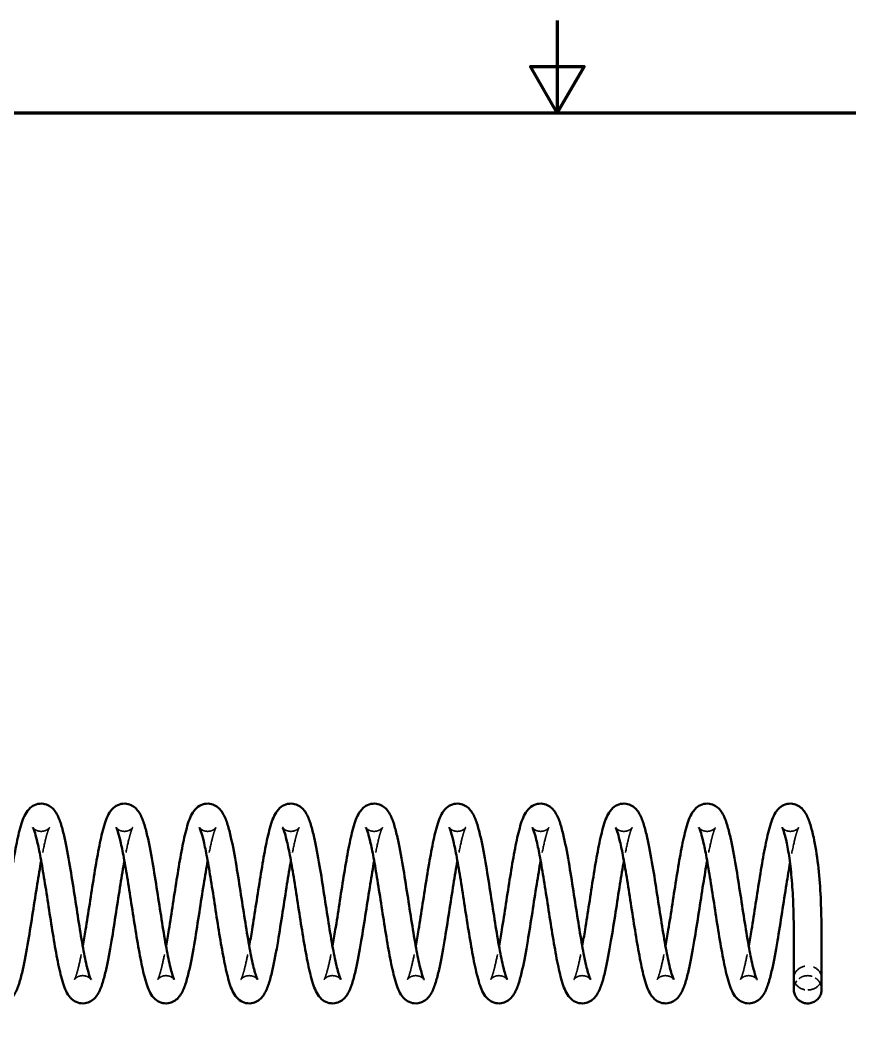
# Model space of a CAD drawing. Header units: millimetres. Extents: x 0 to 99, y 0 to 70.
# Drawn here: x 30.15 to 60.04, y 33.34 to 70 of the extents above; entities that cross this region are included whole.
import ezdxf

# ---------------------------------------------------------------- set-up
doc = ezdxf.new("R2010")
doc.units = ezdxf.units.MM
doc.header["$LTSCALE"] = 0.333333
doc.linetypes.add('DASHED', pattern=[0.2067, 0.1654, -0.0413])
for name, color, linetype, lineweight in [('Border (ANSI)', 7, 'Continuous', 70), ('Hidden (ANSI)', 7, 'DASHED', 35), ('Visible (ANSI)', 7, 'Continuous', 50)]:
    doc.layers.add(name, color=color, linetype=linetype, lineweight=lineweight)

# ---------------------------------------------------------------- blocks, each defined once
blk = doc.blocks.new('Borders Default Border')
at = {"layer": 'Border (ANSI)', "flags": 128}
for points in [[(148.5, 210), (148.5, 200), (145.61, 205), (151.39, 205), (148.5, 200)], [(10, 10), (10, 200), (287, 200), (287, 10), (10, 10)]]:
    blk.add_lwpolyline(points, dxfattribs=at)

msp = doc.modelspace()

# ---------------------------------------------------------------- linework, layer by layer
at = {"layer": 'Hidden (ANSI)', "ltscale": 29.377518}
msp.add_open_spline([(30.601, 40.91), (30.601, 40.91), (30.601, 40.91), (30.603, 40.907), (30.609, 40.897), (30.645, 40.861), (30.678, 40.834), (30.769, 40.79), (30.829, 40.774), (30.945, 40.771), (31.001, 40.782), (31.098, 40.819), (31.137, 40.847), (31.175, 40.882), (31.185, 40.893), (31.196, 40.906), (31.198, 40.91), (31.198, 40.91), (31.197, 40.909), (31.193, 40.9), (31.182, 40.881), (31.156, 40.816), (31.139, 40.767), (31.101, 40.643), (31.079, 40.564), (31.01, 40.285), (30.961, 40.044), (30.907, 39.755), (30.903, 39.733), (30.899, 39.711)], degree=3, knots=[19.1593384, 19.1593384, 19.1593384, 19.1593384, 19.1626776, 19.1626776, 19.1879285, 19.1879285, 19.2151537, 19.2151537, 19.2431332, 19.2431332, 19.2683738, 19.2683738, 19.2960826, 19.2960826, 19.3133874, 19.3133874, 19.329744, 19.329744, 19.3382188, 19.3382188, 19.3719661, 19.3719661, 19.4124252, 19.4124252, 19.4575157, 19.4575157, 19.5549762, 19.5549762, 19.5629344, 19.5629344, 19.5629344, 19.5629344], dxfattribs=at)
at = {"layer": 'Hidden (ANSI)', "ltscale": 29.377516}
for points, knots in [([(33.601, 40.91), (33.601, 40.91), (33.601, 40.91), (33.603, 40.907), (33.609, 40.897), (33.645, 40.861), (33.678, 40.834), (33.769, 40.79), (33.829, 40.774), (33.945, 40.771), (34.001, 40.782), (34.098, 40.819), (34.137, 40.847), (34.175, 40.882), (34.185, 40.893), (34.196, 40.906), (34.198, 40.91), (34.198, 40.91), (34.197, 40.909), (34.193, 40.9), (34.182, 40.881), (34.156, 40.816), (34.139, 40.767), (34.101, 40.643), (34.079, 40.564), (34.01, 40.285), (33.961, 40.044), (33.907, 39.755), (33.903, 39.733), (33.899, 39.711)], [17.1284664, 17.1284664, 17.1284664, 17.1284664, 17.1317955, 17.1317955, 17.1570466, 17.1570466, 17.1842707, 17.1842707, 17.2122508, 17.2122508, 17.2374922, 17.2374922, 17.2651976, 17.2651976, 17.2824975, 17.2824975, 17.298872, 17.298872, 17.3073211, 17.3073211, 17.3410612, 17.3410612, 17.3815158, 17.3815158, 17.4266042, 17.4266042, 17.5240631, 17.5240631, 17.5320623, 17.5320623, 17.5320623, 17.5320623]), ([(36.601, 40.91), (36.601, 40.91), (36.601, 40.91), (36.603, 40.907), (36.609, 40.897), (36.645, 40.861), (36.678, 40.834), (36.769, 40.79), (36.829, 40.774), (36.945, 40.771), (37.001, 40.782), (37.098, 40.819), (37.137, 40.847), (37.175, 40.882), (37.185, 40.893), (37.196, 40.906), (37.198, 40.91), (37.198, 40.91), (37.197, 40.909), (37.193, 40.9), (37.182, 40.881), (37.156, 40.816), (37.139, 40.767), (37.101, 40.643), (37.079, 40.564), (37.01, 40.285), (36.961, 40.044), (36.907, 39.755), (36.903, 39.733), (36.899, 39.711)], [15.0975942, 15.0975942, 15.0975942, 15.0975942, 15.1009264, 15.1009264, 15.1261775, 15.1261775, 15.1534019, 15.1534019, 15.1813818, 15.1813818, 15.206623, 15.206623, 15.2343295, 15.2343295, 15.2516309, 15.2516309, 15.2679998, 15.2679998, 15.2764568, 15.2764568, 15.3101992, 15.3101992, 15.3506552, 15.3506552, 15.3957443, 15.3957443, 15.4932037, 15.4932037, 15.5011901, 15.5011901, 15.5011901, 15.5011901]), ([(39.601, 40.91), (39.601, 40.91), (39.601, 40.91), (39.603, 40.907), (39.609, 40.897), (39.645, 40.861), (39.678, 40.834), (39.769, 40.79), (39.829, 40.774), (39.945, 40.771), (40.001, 40.782), (40.098, 40.819), (40.137, 40.847), (40.175, 40.882), (40.185, 40.893), (40.196, 40.906), (40.198, 40.91), (40.198, 40.91), (40.197, 40.909), (40.193, 40.9), (40.182, 40.881), (40.156, 40.816), (40.139, 40.767), (40.101, 40.643), (40.079, 40.564), (40.01, 40.285), (39.961, 40.044), (39.907, 39.755), (39.903, 39.733), (39.899, 39.711)], [13.066722, 13.066722, 13.066722, 13.066722, 13.0700533, 13.0700533, 13.0953044, 13.0953044, 13.1225287, 13.1225287, 13.1505087, 13.1505087, 13.1757499, 13.1757499, 13.2034561, 13.2034561, 13.220757, 13.220757, 13.2371276, 13.2371276, 13.2455822, 13.2455822, 13.2793239, 13.2793239, 13.3197795, 13.3197795, 13.3648683, 13.3648683, 13.4623276, 13.4623276, 13.470318, 13.470318, 13.470318, 13.470318]), ([(42.601, 40.91), (42.601, 40.91), (42.601, 40.91), (42.603, 40.907), (42.609, 40.897), (42.645, 40.861), (42.678, 40.834), (42.769, 40.79), (42.829, 40.774), (42.945, 40.771), (43.001, 40.782), (43.098, 40.819), (43.137, 40.847), (43.175, 40.882), (43.185, 40.893), (43.196, 40.906), (43.198, 40.91), (43.198, 40.91), (43.197, 40.909), (43.193, 40.9), (43.182, 40.881), (43.156, 40.816), (43.139, 40.767), (43.101, 40.643), (43.079, 40.564), (43.01, 40.285), (42.961, 40.044), (42.907, 39.755), (42.903, 39.733), (42.899, 39.711)], [11.0358499, 11.0358499, 11.0358499, 11.0358499, 11.0391815, 11.0391815, 11.0644325, 11.0644325, 11.0916568, 11.0916568, 11.1196369, 11.1196369, 11.1448781, 11.1448781, 11.1725843, 11.1725843, 11.1898854, 11.1898854, 11.2062555, 11.2062555, 11.2147108, 11.2147108, 11.2484527, 11.2484527, 11.2889084, 11.2889084, 11.3339974, 11.3339974, 11.4314566, 11.4314566, 11.4394458, 11.4394458, 11.4394458, 11.4394458]), ([(45.601, 40.91), (45.601, 40.91), (45.601, 40.91), (45.603, 40.907), (45.609, 40.897), (45.645, 40.861), (45.678, 40.834), (45.769, 40.79), (45.829, 40.774), (45.945, 40.771), (46.001, 40.782), (46.098, 40.819), (46.137, 40.847), (46.175, 40.882), (46.185, 40.893), (46.196, 40.906), (46.198, 40.91), (46.198, 40.91), (46.197, 40.909), (46.193, 40.9), (46.182, 40.881), (46.156, 40.816), (46.139, 40.767), (46.101, 40.643), (46.079, 40.564), (46.01, 40.285), (45.961, 40.044), (45.907, 39.755), (45.903, 39.733), (45.899, 39.711)], [9.0049777, 9.0049777, 9.0049777, 9.0049777, 9.0083092, 9.0083092, 9.0335603, 9.0335603, 9.0607846, 9.0607846, 9.0887646, 9.0887646, 9.1140058, 9.1140058, 9.141712, 9.141712, 9.159013, 9.159013, 9.1753833, 9.1753833, 9.1838384, 9.1838384, 9.2175803, 9.2175803, 9.2580359, 9.2580359, 9.3031248, 9.3031248, 9.4005841, 9.4005841, 9.4085737, 9.4085737, 9.4085737, 9.4085737]), ([(48.601, 40.91), (48.601, 40.91), (48.601, 40.91), (48.603, 40.907), (48.609, 40.897), (48.645, 40.861), (48.678, 40.834), (48.769, 40.79), (48.829, 40.774), (48.945, 40.771), (49.001, 40.782), (49.098, 40.819), (49.137, 40.847), (49.175, 40.882), (49.185, 40.893), (49.196, 40.906), (49.198, 40.91), (49.198, 40.91), (49.197, 40.909), (49.193, 40.9), (49.182, 40.881), (49.156, 40.816), (49.139, 40.767), (49.101, 40.643), (49.079, 40.564), (49.01, 40.285), (48.961, 40.044), (48.907, 39.755), (48.903, 39.733), (48.899, 39.711)], [6.9741055, 6.9741055, 6.9741055, 6.9741055, 6.9774371, 6.9774371, 7.0026882, 7.0026882, 7.0299125, 7.0299125, 7.0578925, 7.0578925, 7.0831337, 7.0831337, 7.1108399, 7.1108399, 7.1281409, 7.1281409, 7.1445111, 7.1445111, 7.1529664, 7.1529664, 7.1867082, 7.1867082, 7.2271639, 7.2271639, 7.2722528, 7.2722528, 7.3697121, 7.3697121, 7.3777015, 7.3777015, 7.3777015, 7.3777015]), ([(51.601, 40.91), (51.601, 40.91), (51.601, 40.91), (51.603, 40.907), (51.609, 40.897), (51.645, 40.861), (51.678, 40.834), (51.769, 40.79), (51.829, 40.774), (51.945, 40.771), (52.001, 40.782), (52.098, 40.819), (52.137, 40.847), (52.175, 40.882), (52.185, 40.893), (52.196, 40.906), (52.198, 40.91), (52.198, 40.91), (52.197, 40.909), (52.193, 40.9), (52.182, 40.881), (52.156, 40.816), (52.139, 40.767), (52.101, 40.643), (52.079, 40.564), (52.01, 40.285), (51.961, 40.044), (51.907, 39.755), (51.903, 39.733), (51.899, 39.711)], [4.9432334, 4.9432334, 4.9432334, 4.9432334, 4.9465649, 4.9465649, 4.971816, 4.971816, 4.9990403, 4.9990403, 5.0270203, 5.0270203, 5.0522615, 5.0522615, 5.0799677, 5.0799677, 5.0972688, 5.0972688, 5.113639, 5.113639, 5.1220942, 5.1220942, 5.155836, 5.155836, 5.1962917, 5.1962917, 5.2413806, 5.2413806, 5.3388399, 5.3388399, 5.3468294, 5.3468294, 5.3468294, 5.3468294]), ([(54.601, 40.91), (54.601, 40.91), (54.601, 40.91), (54.603, 40.907), (54.609, 40.897), (54.645, 40.861), (54.678, 40.834), (54.769, 40.79), (54.829, 40.774), (54.945, 40.771), (55.001, 40.782), (55.098, 40.819), (55.137, 40.847), (55.175, 40.882), (55.185, 40.893), (55.196, 40.906), (55.198, 40.91), (55.198, 40.91), (55.197, 40.909), (55.193, 40.9), (55.182, 40.881), (55.156, 40.816), (55.139, 40.767), (55.101, 40.643), (55.079, 40.564), (55.01, 40.285), (54.961, 40.044), (54.907, 39.755), (54.903, 39.733), (54.899, 39.711)], [2.9123612, 2.9123612, 2.9123612, 2.9123612, 2.9156928, 2.9156928, 2.9409438, 2.9409438, 2.9681681, 2.9681681, 2.9961482, 2.9961482, 3.0213894, 3.0213894, 3.0490956, 3.0490956, 3.0663966, 3.0663966, 3.0827668, 3.0827668, 3.091222, 3.091222, 3.1249639, 3.1249639, 3.1654196, 3.1654196, 3.2105085, 3.2105085, 3.3079677, 3.3079677, 3.3159572, 3.3159572, 3.3159572, 3.3159572])]:
    msp.add_open_spline(points, degree=3, knots=knots, dxfattribs=at)
at = {"layer": 'Hidden (ANSI)', "ltscale": 30.010241}
msp.add_open_spline([(57.601, 40.91), (57.601, 40.91), (57.601, 40.91), (57.603, 40.907), (57.609, 40.897), (57.645, 40.861), (57.678, 40.834), (57.769, 40.79), (57.829, 40.774), (57.945, 40.771), (58.001, 40.782), (58.098, 40.819), (58.137, 40.847), (58.175, 40.882), (58.185, 40.893), (58.196, 40.906), (58.198, 40.91), (58.198, 40.91), (58.197, 40.909), (58.193, 40.9), (58.182, 40.881), (58.156, 40.816), (58.139, 40.767), (58.101, 40.643), (58.079, 40.564), (58.01, 40.285), (57.961, 40.044), (57.903, 39.732), (57.895, 39.685), (57.886, 39.637)], degree=3, knots=[0.8814891, 0.8814891, 0.8814891, 0.8814891, 0.8848206, 0.8848206, 0.9100717, 0.9100717, 0.937296, 0.937296, 0.965276, 0.965276, 0.9905172, 0.9905172, 1.0182234, 1.0182234, 1.0355245, 1.0355245, 1.0518947, 1.0518947, 1.0603499, 1.0603499, 1.0940917, 1.0940917, 1.1345474, 1.1345474, 1.1796363, 1.1796363, 1.2770956, 1.2770956, 1.2937798, 1.2937798, 1.2937798, 1.2937798], dxfattribs=at)
at = {"layer": 'Hidden (ANSI)', "ltscale": 29.377291}
for points, knots in [([(32.698, 35.435), (32.698, 35.435), (32.696, 35.438), (32.685, 35.452), (32.675, 35.463), (32.637, 35.497), (32.598, 35.525), (32.501, 35.563), (32.445, 35.573), (32.329, 35.571), (32.269, 35.555), (32.178, 35.51), (32.145, 35.484), (32.109, 35.448), (32.103, 35.437), (32.101, 35.435), (32.101, 35.435), (32.101, 35.435), (32.106, 35.443), (32.125, 35.483), (32.142, 35.525), (32.185, 35.656), (32.215, 35.759), (32.282, 36.035), (32.322, 36.224), (32.374, 36.497), (32.387, 36.564), (32.399, 36.634)], [10.0656624, 10.0656624, 10.0656624, 10.0656624, 10.0820222, 10.0820222, 10.0993261, 10.0993261, 10.1270343, 10.1270343, 10.152275, 10.152275, 10.1802547, 10.1802547, 10.2074796, 10.2074796, 10.2327306, 10.2327306, 10.2360679, 10.2360679, 10.2624551, 10.2624551, 10.3047197, 10.3047197, 10.3654919, 10.3654919, 10.4445669, 10.4445669, 10.4693235, 10.4693235, 10.4693235, 10.4693235]), ([(35.698, 35.435), (35.698, 35.435), (35.696, 35.438), (35.685, 35.452), (35.675, 35.463), (35.637, 35.497), (35.598, 35.525), (35.501, 35.563), (35.445, 35.573), (35.329, 35.571), (35.269, 35.555), (35.178, 35.51), (35.145, 35.484), (35.109, 35.448), (35.103, 35.437), (35.101, 35.435), (35.101, 35.435), (35.101, 35.435), (35.106, 35.443), (35.125, 35.483), (35.142, 35.525), (35.185, 35.656), (35.215, 35.759), (35.282, 36.035), (35.322, 36.224), (35.374, 36.497), (35.387, 36.564), (35.399, 36.634)], [12.0965344, 12.0965344, 12.0965344, 12.0965344, 12.1129078, 12.1129078, 12.130208, 12.130208, 12.1579136, 12.1579136, 12.1831549, 12.1831549, 12.211135, 12.211135, 12.2383592, 12.2383592, 12.2636103, 12.2636103, 12.26694, 12.26694, 12.2933373, 12.2933373, 12.3356066, 12.3356066, 12.3963846, 12.3963846, 12.4754641, 12.4754641, 12.5001956, 12.5001956, 12.5001956, 12.5001956]), ([(38.698, 35.435), (38.698, 35.435), (38.696, 35.438), (38.685, 35.452), (38.675, 35.463), (38.637, 35.497), (38.598, 35.525), (38.501, 35.563), (38.445, 35.573), (38.329, 35.571), (38.269, 35.555), (38.178, 35.51), (38.145, 35.484), (38.109, 35.448), (38.103, 35.437), (38.101, 35.435), (38.101, 35.435), (38.101, 35.435), (38.106, 35.443), (38.125, 35.483), (38.142, 35.525), (38.185, 35.656), (38.215, 35.759), (38.282, 36.035), (38.322, 36.224), (38.374, 36.497), (38.387, 36.564), (38.399, 36.634)], [14.1274066, 14.1274066, 14.1274066, 14.1274066, 14.1437758, 14.1437758, 14.1610771, 14.1610771, 14.1887835, 14.1887835, 14.2140247, 14.2140247, 14.2420046, 14.2420046, 14.269229, 14.269229, 14.2944801, 14.2944801, 14.2978122, 14.2978122, 14.3242064, 14.3242064, 14.3664741, 14.3664741, 14.4272504, 14.4272504, 14.5063285, 14.5063285, 14.5310678, 14.5310678, 14.5310678, 14.5310678]), ([(41.698, 35.435), (41.698, 35.435), (41.696, 35.438), (41.685, 35.452), (41.675, 35.463), (41.637, 35.497), (41.598, 35.525), (41.501, 35.563), (41.445, 35.573), (41.329, 35.571), (41.269, 35.555), (41.178, 35.51), (41.145, 35.484), (41.109, 35.448), (41.103, 35.437), (41.101, 35.435), (41.101, 35.435), (41.101, 35.435), (41.106, 35.443), (41.125, 35.483), (41.142, 35.525), (41.185, 35.656), (41.215, 35.759), (41.282, 36.035), (41.322, 36.224), (41.374, 36.497), (41.387, 36.564), (41.399, 36.634)], [16.1582787, 16.1582787, 16.1582787, 16.1582787, 16.1746492, 16.1746492, 16.1919502, 16.1919502, 16.2196564, 16.2196564, 16.2448976, 16.2448976, 16.2728776, 16.2728776, 16.3001019, 16.3001019, 16.325353, 16.325353, 16.3286843, 16.3286843, 16.3550795, 16.3550795, 16.3973477, 16.3973477, 16.4581245, 16.4581245, 16.537203, 16.537203, 16.56194, 16.56194, 16.56194, 16.56194]), ([(44.698, 35.435), (44.698, 35.435), (44.696, 35.438), (44.685, 35.452), (44.675, 35.463), (44.637, 35.497), (44.598, 35.525), (44.501, 35.563), (44.445, 35.573), (44.329, 35.571), (44.269, 35.555), (44.178, 35.51), (44.145, 35.484), (44.109, 35.448), (44.103, 35.437), (44.101, 35.435), (44.101, 35.435), (44.101, 35.435), (44.106, 35.443), (44.125, 35.483), (44.142, 35.525), (44.185, 35.656), (44.215, 35.759), (44.282, 36.035), (44.322, 36.224), (44.374, 36.497), (44.387, 36.564), (44.399, 36.634)], [18.1891509, 18.1891509, 18.1891509, 18.1891509, 18.205521, 18.205521, 18.2228221, 18.2228221, 18.2505283, 18.2505283, 18.2757695, 18.2757695, 18.3037495, 18.3037495, 18.3309738, 18.3309738, 18.3562249, 18.3562249, 18.3595565, 18.3595565, 18.3859514, 18.3859514, 18.4282194, 18.4282194, 18.4889961, 18.4889961, 18.5680745, 18.5680745, 18.5928121, 18.5928121, 18.5928121, 18.5928121]), ([(47.698, 35.435), (47.698, 35.435), (47.696, 35.438), (47.685, 35.452), (47.675, 35.463), (47.637, 35.497), (47.598, 35.525), (47.501, 35.563), (47.445, 35.573), (47.329, 35.571), (47.269, 35.555), (47.178, 35.51), (47.145, 35.484), (47.109, 35.448), (47.103, 35.437), (47.101, 35.435), (47.101, 35.435), (47.101, 35.435), (47.106, 35.443), (47.125, 35.483), (47.142, 35.525), (47.185, 35.656), (47.215, 35.759), (47.282, 36.035), (47.322, 36.224), (47.374, 36.497), (47.387, 36.564), (47.399, 36.634)], [20.220023, 20.220023, 20.220023, 20.220023, 20.2363933, 20.2363933, 20.2536943, 20.2536943, 20.2814005, 20.2814005, 20.3066417, 20.3066417, 20.3346217, 20.3346217, 20.361846, 20.361846, 20.3870971, 20.3870971, 20.3904286, 20.3904286, 20.4168236, 20.4168236, 20.4590917, 20.4590917, 20.5198684, 20.5198684, 20.5989468, 20.5989468, 20.6236843, 20.6236843, 20.6236843, 20.6236843]), ([(50.698, 35.435), (50.698, 35.435), (50.696, 35.438), (50.685, 35.452), (50.675, 35.463), (50.637, 35.497), (50.598, 35.525), (50.501, 35.563), (50.445, 35.573), (50.329, 35.571), (50.269, 35.555), (50.178, 35.51), (50.145, 35.484), (50.109, 35.448), (50.103, 35.437), (50.101, 35.435), (50.101, 35.435), (50.101, 35.435), (50.106, 35.443), (50.125, 35.483), (50.142, 35.525), (50.185, 35.656), (50.215, 35.759), (50.282, 36.035), (50.322, 36.224), (50.374, 36.497), (50.387, 36.564), (50.399, 36.634)], [22.2508952, 22.2508952, 22.2508952, 22.2508952, 22.2672654, 22.2672654, 22.2845664, 22.2845664, 22.3122727, 22.3122727, 22.3375139, 22.3375139, 22.3654939, 22.3654939, 22.3927182, 22.3927182, 22.4179693, 22.4179693, 22.4213008, 22.4213008, 22.4476957, 22.4476957, 22.4899638, 22.4899638, 22.5507405, 22.5507405, 22.6298189, 22.6298189, 22.6545564, 22.6545564, 22.6545564, 22.6545564]), ([(53.698, 35.435), (53.698, 35.435), (53.696, 35.438), (53.685, 35.452), (53.675, 35.463), (53.637, 35.497), (53.598, 35.525), (53.501, 35.563), (53.445, 35.573), (53.329, 35.571), (53.269, 35.555), (53.178, 35.51), (53.145, 35.484), (53.109, 35.448), (53.103, 35.437), (53.101, 35.435), (53.101, 35.435), (53.101, 35.435), (53.106, 35.443), (53.125, 35.483), (53.142, 35.525), (53.185, 35.656), (53.215, 35.759), (53.282, 36.035), (53.322, 36.224), (53.374, 36.497), (53.387, 36.564), (53.399, 36.634)], [24.2817673, 24.2817673, 24.2817673, 24.2817673, 24.2981376, 24.2981376, 24.3154386, 24.3154386, 24.3431448, 24.3431448, 24.368386, 24.368386, 24.396366, 24.396366, 24.4235903, 24.4235903, 24.4488414, 24.4488414, 24.4521729, 24.4521729, 24.4785679, 24.4785679, 24.520836, 24.520836, 24.5816127, 24.5816127, 24.6606911, 24.6606911, 24.6854286, 24.6854286, 24.6854286, 24.6854286]), ([(56.698, 35.435), (56.698, 35.435), (56.696, 35.438), (56.685, 35.452), (56.675, 35.463), (56.637, 35.497), (56.598, 35.525), (56.501, 35.563), (56.445, 35.573), (56.329, 35.571), (56.269, 35.555), (56.178, 35.51), (56.145, 35.484), (56.109, 35.448), (56.103, 35.437), (56.101, 35.435), (56.101, 35.435), (56.101, 35.435), (56.106, 35.443), (56.125, 35.483), (56.142, 35.525), (56.185, 35.656), (56.215, 35.759), (56.282, 36.035), (56.322, 36.224), (56.374, 36.497), (56.387, 36.564), (56.399, 36.634)], [26.3126395, 26.3126395, 26.3126395, 26.3126395, 26.3290097, 26.3290097, 26.3463108, 26.3463108, 26.374017, 26.374017, 26.3992582, 26.3992582, 26.4272382, 26.4272382, 26.4544625, 26.4544625, 26.4797136, 26.4797136, 26.4830451, 26.4830451, 26.5094401, 26.5094401, 26.5517082, 26.5517082, 26.6124848, 26.6124848, 26.6915633, 26.6915633, 26.7163007, 26.7163007, 26.7163007, 26.7163007])]:
    msp.add_open_spline(points, degree=3, knots=knots, dxfattribs=at)
at = {"layer": 'Hidden (ANSI)', "ltscale": 22.795689}
msp.add_open_spline([(58.524, 35.055), (58.375, 35.055), (58.076, 35.179), (57.967, 35.598), (58.276, 35.935), (58.773, 35.934), (59.083, 35.598), (58.972, 35.179), (58.674, 35.055), (58.524, 35.055)], degree=3, dxfattribs=at)
at = {"layer": 'Hidden (ANSI)', "ltscale": 8.975231}
msp.add_open_spline([(59.024, 35.072), (59.024, 35.095), (59.023, 35.118), (59.017, 35.163), (59.012, 35.185), (58.992, 35.258), (58.969, 35.308), (58.909, 35.396), (58.872, 35.436), (58.788, 35.5), (58.74, 35.526), (58.64, 35.562), (58.586, 35.571), (58.48, 35.573), (58.426, 35.565), (58.325, 35.534), (58.276, 35.509), (58.19, 35.447), (58.151, 35.409), (58.091, 35.326), (58.067, 35.281), (58.049, 35.228), (58.048, 35.223), (58.041, 35.202), (58.037, 35.187), (58.028, 35.138), (58.024, 35.105), (58.024, 35.072)], degree=3, knots=[0, 0, 0, 0, 0.0068898, 0.0068898, 0.0136518, 0.0136518, 0.0295836, 0.0295836, 0.0455154, 0.0455154, 0.0614472, 0.0614472, 0.077379, 0.077379, 0.0933109, 0.0933109, 0.1092415, 0.1092415, 0.1252088, 0.1252088, 0.1401087, 0.1401087, 0.1417419, 0.1417419, 0.1466469, 0.1466469, 0.1565175, 0.1565175, 0.1565175, 0.1565175], dxfattribs=at)
at = {"layer": 'Visible (ANSI)'}
for points, knots in [([(29.399, 36.634), (29.433, 36.819), (29.467, 37.018), (29.549, 37.523), (29.599, 37.844), (29.698, 38.49), (29.75, 38.824), (29.852, 39.462), (29.905, 39.773), (30.011, 40.336), (30.065, 40.593), (30.182, 41.04), (30.24, 41.224), (30.374, 41.468), (30.425, 41.546), (30.562, 41.668), (30.634, 41.714), (30.799, 41.77), (30.892, 41.779), (31.054, 41.756), (31.125, 41.73), (31.247, 41.66), (31.299, 41.616), (31.393, 41.514), (31.431, 41.456), (31.529, 41.279), (31.575, 41.155), (31.662, 40.874), (31.701, 40.721), (31.806, 40.258), (31.871, 39.905), (31.99, 39.198), (32.046, 38.843), (32.153, 38.149), (32.206, 37.802), (32.309, 37.153), (32.361, 36.843), (32.461, 36.3), (32.51, 36.059), (32.579, 35.78), (32.601, 35.702), (32.639, 35.577), (32.656, 35.528), (32.682, 35.464), (32.693, 35.444), (32.697, 35.436), (32.698, 35.435), (32.698, 35.435)], [8.438451, 8.438451, 8.438451, 8.438451, 8.50459, 8.50459, 8.601236, 8.601236, 8.700986, 8.700986, 8.803125, 8.803125, 8.908478, 8.908478, 9.022001, 9.022001, 9.07518, 9.07518, 9.111082, 9.111082, 9.146081, 9.146081, 9.175723, 9.175723, 9.207155, 9.207155, 9.247603, 9.247603, 9.328266, 9.328266, 9.402297, 9.402297, 9.528771, 9.528771, 9.636966, 9.636966, 9.739999, 9.739999, 9.840438, 9.840438, 9.937898, 9.937898, 9.982988, 9.982988, 10.023446, 10.023446, 10.057192, 10.057192, 10.065662, 10.065662, 10.065662, 10.065662]), ([(32.399, 36.634), (32.433, 36.819), (32.467, 37.017), (32.549, 37.522), (32.599, 37.843), (32.698, 38.49), (32.75, 38.823), (32.852, 39.461), (32.904, 39.772), (33.011, 40.335), (33.065, 40.592), (33.182, 41.04), (33.24, 41.224), (33.373, 41.467), (33.425, 41.545), (33.562, 41.668), (33.634, 41.714), (33.799, 41.77), (33.893, 41.779), (34.054, 41.756), (34.125, 41.73), (34.247, 41.66), (34.299, 41.616), (34.393, 41.514), (34.431, 41.456), (34.529, 41.279), (34.575, 41.155), (34.662, 40.874), (34.701, 40.72), (34.806, 40.258), (34.871, 39.905), (34.99, 39.198), (35.046, 38.843), (35.153, 38.149), (35.206, 37.801), (35.309, 37.153), (35.361, 36.842), (35.461, 36.3), (35.51, 36.059), (35.579, 35.78), (35.601, 35.701), (35.639, 35.577), (35.656, 35.528), (35.682, 35.464), (35.693, 35.444), (35.697, 35.436), (35.698, 35.435), (35.698, 35.435)], [10.469324, 10.469324, 10.469324, 10.469324, 10.535373, 10.535373, 10.632015, 10.632015, 10.731763, 10.731763, 10.8339, 10.8339, 10.939249, 10.939249, 11.052757, 11.052757, 11.10599, 11.10599, 11.141961, 11.141961, 11.176965, 11.176965, 11.206607, 11.206607, 11.23804, 11.23804, 11.278494, 11.278494, 11.359189, 11.359189, 11.433223, 11.433223, 11.559679, 11.559679, 11.667871, 11.667871, 11.770903, 11.770903, 11.871341, 11.871341, 11.9688, 11.9688, 12.013888, 12.013888, 12.054343, 12.054343, 12.088084, 12.088084, 12.096534, 12.096534, 12.096534, 12.096534]), ([(35.399, 36.634), (35.433, 36.819), (35.467, 37.017), (35.549, 37.522), (35.599, 37.843), (35.698, 38.49), (35.75, 38.824), (35.852, 39.461), (35.905, 39.772), (36.011, 40.336), (36.065, 40.592), (36.182, 41.04), (36.24, 41.224), (36.373, 41.467), (36.425, 41.545), (36.562, 41.668), (36.634, 41.714), (36.799, 41.77), (36.893, 41.779), (37.054, 41.756), (37.125, 41.73), (37.247, 41.66), (37.299, 41.616), (37.393, 41.514), (37.431, 41.456), (37.529, 41.279), (37.575, 41.155), (37.662, 40.874), (37.701, 40.721), (37.806, 40.258), (37.871, 39.905), (37.99, 39.198), (38.046, 38.843), (38.153, 38.149), (38.206, 37.802), (38.309, 37.153), (38.361, 36.842), (38.461, 36.3), (38.51, 36.059), (38.579, 35.78), (38.601, 35.702), (38.639, 35.577), (38.656, 35.528), (38.682, 35.464), (38.693, 35.444), (38.697, 35.436), (38.698, 35.435), (38.698, 35.435)], [12.500196, 12.500196, 12.500196, 12.500196, 12.566273, 12.566273, 12.662916, 12.662916, 12.762665, 12.762665, 12.864802, 12.864802, 12.970152, 12.970152, 13.083665, 13.083665, 13.136882, 13.136882, 13.172831, 13.172831, 13.207833, 13.207833, 13.237475, 13.237475, 13.268908, 13.268908, 13.309361, 13.309361, 13.390045, 13.390045, 13.464079, 13.464079, 13.59054, 13.59054, 13.698733, 13.698733, 13.801765, 13.801765, 13.902203, 13.902203, 13.999663, 13.999663, 14.044752, 14.044752, 14.085208, 14.085208, 14.11895, 14.11895, 14.127407, 14.127407, 14.127407, 14.127407]), ([(38.399, 36.634), (38.433, 36.819), (38.467, 37.017), (38.549, 37.522), (38.599, 37.843), (38.698, 38.49), (38.75, 38.824), (38.852, 39.461), (38.904, 39.772), (39.011, 40.336), (39.065, 40.592), (39.182, 41.04), (39.24, 41.224), (39.373, 41.467), (39.425, 41.545), (39.562, 41.668), (39.634, 41.714), (39.799, 41.77), (39.893, 41.779), (40.054, 41.756), (40.125, 41.73), (40.247, 41.66), (40.299, 41.616), (40.393, 41.514), (40.431, 41.456), (40.529, 41.279), (40.575, 41.155), (40.662, 40.874), (40.701, 40.721), (40.806, 40.258), (40.871, 39.905), (40.99, 39.198), (41.046, 38.843), (41.153, 38.149), (41.206, 37.802), (41.309, 37.153), (41.361, 36.842), (41.461, 36.3), (41.51, 36.059), (41.579, 35.78), (41.601, 35.702), (41.639, 35.577), (41.656, 35.528), (41.682, 35.464), (41.693, 35.444), (41.697, 35.436), (41.698, 35.435), (41.698, 35.435)], [14.531068, 14.531068, 14.531068, 14.531068, 14.597136, 14.597136, 14.693779, 14.693779, 14.793528, 14.793528, 14.895665, 14.895665, 15.001015, 15.001015, 15.114526, 15.114526, 15.167748, 15.167748, 15.203704, 15.203704, 15.238707, 15.238707, 15.268349, 15.268349, 15.299782, 15.299782, 15.340235, 15.340235, 15.420922, 15.420922, 15.494956, 15.494956, 15.621415, 15.621415, 15.729608, 15.729608, 15.832641, 15.832641, 15.933079, 15.933079, 16.030538, 16.030538, 16.075627, 16.075627, 16.116082, 16.116082, 16.149824, 16.149824, 16.158279, 16.158279, 16.158279, 16.158279]), ([(41.399, 36.634), (41.433, 36.819), (41.467, 37.017), (41.549, 37.522), (41.599, 37.843), (41.698, 38.49), (41.75, 38.824), (41.852, 39.461), (41.904, 39.772), (42.011, 40.336), (42.065, 40.592), (42.182, 41.04), (42.24, 41.224), (42.373, 41.467), (42.425, 41.545), (42.562, 41.668), (42.634, 41.714), (42.799, 41.77), (42.893, 41.779), (43.054, 41.756), (43.125, 41.73), (43.247, 41.66), (43.299, 41.616), (43.393, 41.514), (43.431, 41.456), (43.529, 41.279), (43.575, 41.155), (43.662, 40.874), (43.701, 40.721), (43.806, 40.258), (43.871, 39.905), (43.99, 39.198), (44.046, 38.843), (44.153, 38.149), (44.206, 37.802), (44.309, 37.153), (44.361, 36.842), (44.461, 36.3), (44.51, 36.059), (44.579, 35.78), (44.601, 35.702), (44.639, 35.577), (44.656, 35.528), (44.682, 35.464), (44.693, 35.444), (44.697, 35.436), (44.698, 35.435), (44.698, 35.435)], [16.56194, 16.56194, 16.56194, 16.56194, 16.628011, 16.628011, 16.724654, 16.724654, 16.824403, 16.824403, 16.92654, 16.92654, 17.03189, 17.03189, 17.145402, 17.145402, 17.198622, 17.198622, 17.234576, 17.234576, 17.269578, 17.269578, 17.29922, 17.29922, 17.330653, 17.330653, 17.371106, 17.371106, 17.451793, 17.451793, 17.525827, 17.525827, 17.652286, 17.652286, 17.76048, 17.76048, 17.863512, 17.863512, 17.96395, 17.96395, 18.061409, 18.061409, 18.106498, 18.106498, 18.146954, 18.146954, 18.180696, 18.180696, 18.189151, 18.189151, 18.189151, 18.189151]), ([(44.399, 36.634), (44.433, 36.819), (44.467, 37.017), (44.549, 37.522), (44.599, 37.843), (44.698, 38.49), (44.75, 38.824), (44.852, 39.461), (44.904, 39.772), (45.011, 40.336), (45.065, 40.592), (45.182, 41.04), (45.24, 41.224), (45.373, 41.467), (45.425, 41.545), (45.562, 41.668), (45.634, 41.714), (45.799, 41.77), (45.893, 41.779), (46.054, 41.756), (46.125, 41.73), (46.247, 41.66), (46.299, 41.616), (46.393, 41.514), (46.431, 41.456), (46.529, 41.279), (46.575, 41.155), (46.662, 40.874), (46.701, 40.721), (46.806, 40.258), (46.871, 39.905), (46.99, 39.198), (47.046, 38.843), (47.153, 38.149), (47.206, 37.802), (47.309, 37.153), (47.361, 36.842), (47.461, 36.3), (47.51, 36.059), (47.579, 35.78), (47.601, 35.702), (47.639, 35.577), (47.656, 35.528), (47.682, 35.464), (47.693, 35.444), (47.697, 35.436), (47.698, 35.435), (47.698, 35.435)], [18.592812, 18.592812, 18.592812, 18.592812, 18.658882, 18.658882, 18.755525, 18.755525, 18.855274, 18.855274, 18.957411, 18.957411, 19.062761, 19.062761, 19.176273, 19.176273, 19.229493, 19.229493, 19.265448, 19.265448, 19.300451, 19.300451, 19.330093, 19.330093, 19.361526, 19.361526, 19.401979, 19.401979, 19.482666, 19.482666, 19.556699, 19.556699, 19.683159, 19.683159, 19.791352, 19.791352, 19.894384, 19.894384, 19.994822, 19.994822, 20.092281, 20.092281, 20.13737, 20.13737, 20.177826, 20.177826, 20.211568, 20.211568, 20.220023, 20.220023, 20.220023, 20.220023]), ([(47.399, 36.634), (47.433, 36.819), (47.467, 37.017), (47.549, 37.522), (47.599, 37.843), (47.698, 38.49), (47.75, 38.824), (47.852, 39.461), (47.904, 39.772), (48.011, 40.336), (48.065, 40.592), (48.182, 41.04), (48.24, 41.224), (48.373, 41.467), (48.425, 41.545), (48.562, 41.668), (48.634, 41.714), (48.799, 41.77), (48.893, 41.779), (49.054, 41.756), (49.125, 41.73), (49.247, 41.66), (49.299, 41.616), (49.393, 41.514), (49.431, 41.456), (49.529, 41.279), (49.575, 41.155), (49.662, 40.874), (49.701, 40.721), (49.806, 40.258), (49.871, 39.905), (49.99, 39.198), (50.046, 38.843), (50.153, 38.149), (50.206, 37.802), (50.309, 37.153), (50.361, 36.842), (50.461, 36.3), (50.51, 36.059), (50.579, 35.78), (50.601, 35.702), (50.639, 35.577), (50.656, 35.528), (50.682, 35.464), (50.693, 35.444), (50.697, 35.436), (50.698, 35.435), (50.698, 35.435)], [20.623684, 20.623684, 20.623684, 20.623684, 20.689755, 20.689755, 20.786398, 20.786398, 20.886146, 20.886146, 20.988283, 20.988283, 21.093634, 21.093634, 21.207145, 21.207145, 21.260366, 21.260366, 21.29632, 21.29632, 21.331323, 21.331323, 21.360965, 21.360965, 21.392398, 21.392398, 21.432851, 21.432851, 21.513538, 21.513538, 21.587571, 21.587571, 21.714031, 21.714031, 21.822224, 21.822224, 21.925256, 21.925256, 22.025694, 22.025694, 22.123154, 22.123154, 22.168242, 22.168242, 22.208698, 22.208698, 22.24244, 22.24244, 22.250895, 22.250895, 22.250895, 22.250895]), ([(50.399, 36.634), (50.433, 36.819), (50.467, 37.017), (50.549, 37.522), (50.599, 37.843), (50.698, 38.49), (50.75, 38.824), (50.852, 39.461), (50.904, 39.772), (51.011, 40.336), (51.065, 40.592), (51.182, 41.04), (51.24, 41.224), (51.373, 41.467), (51.425, 41.545), (51.562, 41.668), (51.634, 41.714), (51.799, 41.77), (51.893, 41.779), (52.054, 41.756), (52.125, 41.73), (52.247, 41.66), (52.299, 41.616), (52.393, 41.514), (52.431, 41.456), (52.529, 41.279), (52.575, 41.155), (52.662, 40.874), (52.701, 40.721), (52.806, 40.258), (52.871, 39.905), (52.99, 39.198), (53.046, 38.843), (53.153, 38.149), (53.206, 37.802), (53.309, 37.153), (53.361, 36.842), (53.461, 36.3), (53.51, 36.059), (53.579, 35.78), (53.601, 35.702), (53.639, 35.577), (53.656, 35.528), (53.682, 35.464), (53.693, 35.444), (53.697, 35.436), (53.698, 35.435), (53.698, 35.435)], [22.654556, 22.654556, 22.654556, 22.654556, 22.720627, 22.720627, 22.81727, 22.81727, 22.917019, 22.917019, 23.019155, 23.019155, 23.124506, 23.124506, 23.238017, 23.238017, 23.291238, 23.291238, 23.327192, 23.327192, 23.362195, 23.362195, 23.391837, 23.391837, 23.42327, 23.42327, 23.463723, 23.463723, 23.54441, 23.54441, 23.618443, 23.618443, 23.744903, 23.744903, 23.853096, 23.853096, 23.956128, 23.956128, 24.056566, 24.056566, 24.154026, 24.154026, 24.199115, 24.199115, 24.23957, 24.23957, 24.273312, 24.273312, 24.281767, 24.281767, 24.281767, 24.281767]), ([(53.399, 36.634), (53.433, 36.819), (53.467, 37.017), (53.549, 37.522), (53.599, 37.843), (53.698, 38.49), (53.75, 38.824), (53.852, 39.461), (53.904, 39.772), (54.011, 40.336), (54.065, 40.592), (54.182, 41.04), (54.24, 41.224), (54.373, 41.467), (54.425, 41.545), (54.562, 41.668), (54.634, 41.714), (54.799, 41.77), (54.893, 41.779), (55.054, 41.756), (55.125, 41.73), (55.247, 41.66), (55.299, 41.616), (55.393, 41.514), (55.431, 41.456), (55.529, 41.279), (55.575, 41.155), (55.662, 40.874), (55.701, 40.721), (55.806, 40.258), (55.871, 39.905), (55.99, 39.198), (56.046, 38.843), (56.153, 38.149), (56.206, 37.802), (56.309, 37.153), (56.361, 36.842), (56.461, 36.3), (56.51, 36.059), (56.579, 35.78), (56.601, 35.702), (56.639, 35.577), (56.656, 35.528), (56.682, 35.464), (56.693, 35.444), (56.697, 35.436), (56.698, 35.435), (56.698, 35.435)], [24.685429, 24.685429, 24.685429, 24.685429, 24.751499, 24.751499, 24.848142, 24.848142, 24.947891, 24.947891, 25.050028, 25.050028, 25.155378, 25.155378, 25.268889, 25.268889, 25.32211, 25.32211, 25.358064, 25.358064, 25.393067, 25.393067, 25.422709, 25.422709, 25.454142, 25.454142, 25.494595, 25.494595, 25.575282, 25.575282, 25.649316, 25.649316, 25.775775, 25.775775, 25.883968, 25.883968, 25.987001, 25.987001, 26.087439, 26.087439, 26.184898, 26.184898, 26.229987, 26.229987, 26.270442, 26.270442, 26.304184, 26.304184, 26.31264, 26.31264, 26.31264, 26.31264]), ([(56.399, 36.634), (56.433, 36.819), (56.467, 37.017), (56.549, 37.522), (56.599, 37.843), (56.698, 38.49), (56.75, 38.824), (56.852, 39.461), (56.904, 39.772), (57.011, 40.336), (57.065, 40.592), (57.182, 41.04), (57.24, 41.224), (57.373, 41.467), (57.425, 41.545), (57.562, 41.668), (57.634, 41.714), (57.799, 41.77), (57.893, 41.779), (58.054, 41.756), (58.125, 41.73), (58.247, 41.66), (58.299, 41.616), (58.393, 41.514), (58.431, 41.456), (58.529, 41.279), (58.575, 41.155), (58.662, 40.874), (58.702, 40.719), (58.8, 40.265), (58.854, 39.929), (58.935, 39.238), (58.965, 38.879), (59.004, 38.173), (59.015, 37.816), (59.025, 37.145), (59.024, 36.822), (59.024, 36.257), (59.024, 36.003), (59.024, 35.582), (59.024, 35.41), (59.024, 35.168), (59.024, 35.096), (59.024, 35.074), (59.024, 35.074), (59.024, 35.072)], [26.716301, 26.716301, 26.716301, 26.716301, 26.782371, 26.782371, 26.879014, 26.879014, 26.978763, 26.978763, 27.0809, 27.0809, 27.18625, 27.18625, 27.299762, 27.299762, 27.352982, 27.352982, 27.388937, 27.388937, 27.423939, 27.423939, 27.453581, 27.453581, 27.485014, 27.485014, 27.525467, 27.525467, 27.606154, 27.606154, 27.680223, 27.680223, 27.800809, 27.800809, 27.909661, 27.909661, 28.014217, 28.014217, 28.116037, 28.116037, 28.214188, 28.214188, 28.312988, 28.312988, 28.411764, 28.411764, 28.429149, 28.429149, 28.429149, 28.429149]), ([(30.899, 39.711), (30.853, 39.453), (30.805, 39.166), (30.706, 38.543), (30.653, 38.195), (30.546, 37.501), (30.49, 37.146), (30.371, 36.439), (30.306, 36.086), (30.201, 35.624), (30.162, 35.471), (30.075, 35.19), (30.029, 35.065), (29.931, 34.889), (29.893, 34.83), (29.798, 34.729), (29.747, 34.684), (29.625, 34.615), (29.554, 34.589), (29.392, 34.565), (29.299, 34.575), (29.134, 34.63), (29.063, 34.677), (28.925, 34.799), (28.874, 34.877), (28.74, 35.12), (28.682, 35.304), (28.565, 35.751), (28.511, 36.008), (28.405, 36.572), (28.352, 36.882), (28.25, 37.52), (28.198, 37.854), (28.099, 38.501), (28.049, 38.821), (27.954, 39.403), (27.908, 39.673), (27.822, 40.12), (27.782, 40.309), (27.715, 40.585), (27.685, 40.688), (27.642, 40.819), (27.625, 40.861), (27.606, 40.901), (27.601, 40.91), (27.601, 40.91)], [19.562934, 19.562934, 19.562934, 19.562934, 19.655415, 19.655415, 19.758448, 19.758448, 19.866644, 19.866644, 19.993122, 19.993122, 20.067152, 20.067152, 20.147808, 20.147808, 20.188254, 20.188254, 20.219686, 20.219686, 20.249329, 20.249329, 20.284326, 20.284326, 20.320211, 20.320211, 20.373378, 20.373378, 20.486903, 20.486903, 20.592258, 20.592258, 20.694397, 20.694397, 20.794148, 20.794148, 20.890795, 20.890795, 20.981611, 20.981611, 21.060704, 21.060704, 21.1215, 21.1215, 21.163783, 21.163783, 21.190211, 21.190211, 21.190211, 21.190211]), ([(33.899, 39.711), (33.853, 39.453), (33.805, 39.166), (33.706, 38.543), (33.653, 38.196), (33.546, 37.502), (33.49, 37.147), (33.371, 36.44), (33.306, 36.087), (33.201, 35.624), (33.162, 35.471), (33.075, 35.19), (33.029, 35.065), (32.931, 34.889), (32.893, 34.83), (32.799, 34.729), (32.747, 34.684), (32.625, 34.615), (32.554, 34.589), (32.393, 34.565), (32.299, 34.575), (32.134, 34.63), (32.062, 34.677), (31.925, 34.799), (31.873, 34.877), (31.74, 35.121), (31.682, 35.305), (31.565, 35.752), (31.511, 36.009), (31.404, 36.573), (31.352, 36.883), (31.249, 37.521), (31.198, 37.855), (31.099, 38.502), (31.049, 38.822), (30.954, 39.404), (30.908, 39.674), (30.822, 40.121), (30.782, 40.31), (30.715, 40.586), (30.685, 40.689), (30.642, 40.819), (30.625, 40.861), (30.606, 40.901), (30.601, 40.91), (30.601, 40.91)], [17.532062, 17.532062, 17.532062, 17.532062, 17.624501, 17.624501, 17.727533, 17.727533, 17.835725, 17.835725, 17.962179, 17.962179, 18.036214, 18.036214, 18.11691, 18.11691, 18.157365, 18.157365, 18.188799, 18.188799, 18.218441, 18.218441, 18.253445, 18.253445, 18.289421, 18.289421, 18.342658, 18.342658, 18.456165, 18.456165, 18.561514, 18.561514, 18.66365, 18.66365, 18.763398, 18.763398, 18.86004, 18.86004, 18.950846, 18.950846, 19.029919, 19.029919, 19.09069, 19.09069, 19.132954, 19.132954, 19.159338, 19.159338, 19.159338, 19.159338]), ([(36.899, 39.711), (36.853, 39.453), (36.805, 39.166), (36.706, 38.543), (36.653, 38.196), (36.546, 37.502), (36.49, 37.146), (36.371, 36.439), (36.306, 36.087), (36.201, 35.624), (36.162, 35.471), (36.075, 35.19), (36.029, 35.065), (35.931, 34.889), (35.893, 34.83), (35.799, 34.729), (35.747, 34.684), (35.625, 34.615), (35.554, 34.589), (35.393, 34.565), (35.299, 34.575), (35.134, 34.63), (35.062, 34.677), (34.925, 34.799), (34.873, 34.877), (34.74, 35.12), (34.682, 35.305), (34.565, 35.752), (34.511, 36.009), (34.405, 36.572), (34.352, 36.883), (34.25, 37.521), (34.198, 37.855), (34.099, 38.501), (34.049, 38.822), (33.954, 39.404), (33.908, 39.674), (33.822, 40.121), (33.782, 40.309), (33.715, 40.586), (33.685, 40.689), (33.642, 40.819), (33.625, 40.861), (33.606, 40.901), (33.601, 40.91), (33.601, 40.91)], [15.50119, 15.50119, 15.50119, 15.50119, 15.593642, 15.593642, 15.696674, 15.696674, 15.804867, 15.804867, 15.931329, 15.931329, 16.005362, 16.005362, 16.086046, 16.086046, 16.126498, 16.126498, 16.157931, 16.157931, 16.187573, 16.187573, 16.222576, 16.222576, 16.258523, 16.258523, 16.311739, 16.311739, 16.425252, 16.425252, 16.530602, 16.530602, 16.632739, 16.632739, 16.732488, 16.732488, 16.829132, 16.829132, 16.91994, 16.91994, 16.99902, 16.99902, 17.059799, 17.059799, 17.102068, 17.102068, 17.128466, 17.128466, 17.128466, 17.128466]), ([(39.899, 39.711), (39.853, 39.453), (39.805, 39.166), (39.706, 38.543), (39.653, 38.196), (39.546, 37.502), (39.49, 37.147), (39.371, 36.44), (39.306, 36.087), (39.201, 35.624), (39.162, 35.471), (39.075, 35.19), (39.029, 35.065), (38.931, 34.889), (38.893, 34.83), (38.799, 34.729), (38.747, 34.684), (38.625, 34.615), (38.554, 34.589), (38.393, 34.565), (38.299, 34.575), (38.134, 34.63), (38.062, 34.677), (37.925, 34.799), (37.873, 34.877), (37.74, 35.12), (37.682, 35.305), (37.565, 35.752), (37.511, 36.009), (37.404, 36.573), (37.352, 36.883), (37.25, 37.521), (37.198, 37.855), (37.099, 38.502), (37.049, 38.822), (36.954, 39.404), (36.908, 39.674), (36.822, 40.121), (36.782, 40.309), (36.715, 40.586), (36.685, 40.689), (36.642, 40.819), (36.625, 40.861), (36.606, 40.901), (36.601, 40.91), (36.601, 40.91)], [13.470318, 13.470318, 13.470318, 13.470318, 13.562766, 13.562766, 13.665798, 13.665798, 13.773991, 13.773991, 13.90045, 13.90045, 13.974484, 13.974484, 14.055172, 14.055172, 14.095625, 14.095625, 14.127058, 14.127058, 14.1567, 14.1567, 14.191703, 14.191703, 14.227659, 14.227659, 14.280881, 14.280881, 14.394392, 14.394392, 14.499742, 14.499742, 14.601879, 14.601879, 14.701628, 14.701628, 14.798271, 14.798271, 14.889078, 14.889078, 14.968156, 14.968156, 15.028933, 15.028933, 15.0712, 15.0712, 15.097594, 15.097594, 15.097594, 15.097594]), ([(42.899, 39.711), (42.853, 39.453), (42.805, 39.166), (42.706, 38.543), (42.653, 38.196), (42.546, 37.502), (42.49, 37.147), (42.371, 36.44), (42.306, 36.087), (42.201, 35.624), (42.162, 35.471), (42.075, 35.19), (42.029, 35.065), (41.931, 34.889), (41.893, 34.83), (41.799, 34.729), (41.747, 34.684), (41.625, 34.615), (41.554, 34.589), (41.393, 34.565), (41.299, 34.575), (41.134, 34.63), (41.062, 34.677), (40.925, 34.799), (40.873, 34.877), (40.74, 35.12), (40.682, 35.305), (40.565, 35.752), (40.511, 36.009), (40.404, 36.573), (40.352, 36.883), (40.25, 37.521), (40.198, 37.855), (40.099, 38.502), (40.049, 38.822), (39.954, 39.404), (39.908, 39.674), (39.822, 40.121), (39.782, 40.309), (39.715, 40.586), (39.685, 40.689), (39.642, 40.819), (39.625, 40.861), (39.606, 40.901), (39.601, 40.91), (39.601, 40.91)], [11.439446, 11.439446, 11.439446, 11.439446, 11.531895, 11.531895, 11.634927, 11.634927, 11.74312, 11.74312, 11.86958, 11.86958, 11.943614, 11.943614, 12.0243, 12.0243, 12.064753, 12.064753, 12.096186, 12.096186, 12.125828, 12.125828, 12.160831, 12.160831, 12.196784, 12.196784, 12.250004, 12.250004, 12.363516, 12.363516, 12.468866, 12.468866, 12.571003, 12.571003, 12.670752, 12.670752, 12.767395, 12.767395, 12.858203, 12.858203, 12.937282, 12.937282, 12.998059, 12.998059, 13.040327, 13.040327, 13.066722, 13.066722, 13.066722, 13.066722]), ([(45.899, 39.711), (45.853, 39.453), (45.805, 39.166), (45.706, 38.543), (45.653, 38.196), (45.546, 37.502), (45.49, 37.147), (45.371, 36.44), (45.306, 36.087), (45.201, 35.624), (45.162, 35.471), (45.075, 35.19), (45.029, 35.065), (44.931, 34.889), (44.893, 34.83), (44.799, 34.729), (44.747, 34.684), (44.625, 34.615), (44.554, 34.589), (44.393, 34.565), (44.299, 34.575), (44.134, 34.63), (44.062, 34.677), (43.925, 34.799), (43.873, 34.877), (43.74, 35.12), (43.682, 35.305), (43.565, 35.752), (43.511, 36.009), (43.404, 36.573), (43.352, 36.883), (43.25, 37.521), (43.198, 37.855), (43.099, 38.502), (43.049, 38.822), (42.954, 39.404), (42.908, 39.674), (42.822, 40.121), (42.782, 40.309), (42.715, 40.586), (42.685, 40.689), (42.642, 40.819), (42.625, 40.861), (42.606, 40.901), (42.601, 40.91), (42.601, 40.91)], [9.408574, 9.408574, 9.408574, 9.408574, 9.501022, 9.501022, 9.604054, 9.604054, 9.712247, 9.712247, 9.838707, 9.838707, 9.912741, 9.912741, 9.993428, 9.993428, 10.033881, 10.033881, 10.065314, 10.065314, 10.094956, 10.094956, 10.129958, 10.129958, 10.165913, 10.165913, 10.219134, 10.219134, 10.332645, 10.332645, 10.437995, 10.437995, 10.540132, 10.540132, 10.639881, 10.639881, 10.736524, 10.736524, 10.827332, 10.827332, 10.90641, 10.90641, 10.967187, 10.967187, 11.009455, 11.009455, 11.03585, 11.03585, 11.03585, 11.03585]), ([(48.899, 39.711), (48.853, 39.453), (48.805, 39.166), (48.706, 38.543), (48.653, 38.196), (48.546, 37.502), (48.49, 37.147), (48.371, 36.44), (48.306, 36.087), (48.201, 35.624), (48.162, 35.471), (48.075, 35.19), (48.029, 35.065), (47.931, 34.889), (47.893, 34.83), (47.799, 34.729), (47.747, 34.684), (47.625, 34.615), (47.554, 34.589), (47.393, 34.565), (47.299, 34.575), (47.134, 34.63), (47.062, 34.677), (46.925, 34.799), (46.873, 34.877), (46.74, 35.12), (46.682, 35.305), (46.565, 35.752), (46.511, 36.009), (46.404, 36.573), (46.352, 36.883), (46.25, 37.521), (46.198, 37.855), (46.099, 38.502), (46.049, 38.822), (45.954, 39.404), (45.908, 39.674), (45.822, 40.121), (45.782, 40.309), (45.715, 40.586), (45.685, 40.689), (45.642, 40.819), (45.625, 40.861), (45.606, 40.901), (45.601, 40.91), (45.601, 40.91)], [7.377702, 7.377702, 7.377702, 7.377702, 7.47015, 7.47015, 7.573182, 7.573182, 7.681375, 7.681375, 7.807835, 7.807835, 7.881869, 7.881869, 7.962556, 7.962556, 8.003009, 8.003009, 8.034442, 8.034442, 8.064084, 8.064084, 8.099086, 8.099086, 8.135041, 8.135041, 8.188261, 8.188261, 8.301773, 8.301773, 8.407123, 8.407123, 8.50926, 8.50926, 8.609008, 8.609008, 8.705651, 8.705651, 8.796459, 8.796459, 8.875538, 8.875538, 8.936315, 8.936315, 8.978583, 8.978583, 9.004978, 9.004978, 9.004978, 9.004978]), ([(51.899, 39.711), (51.853, 39.453), (51.805, 39.166), (51.706, 38.543), (51.653, 38.196), (51.546, 37.502), (51.49, 37.147), (51.371, 36.44), (51.306, 36.087), (51.201, 35.624), (51.162, 35.471), (51.075, 35.19), (51.029, 35.065), (50.931, 34.889), (50.893, 34.83), (50.799, 34.729), (50.747, 34.684), (50.625, 34.615), (50.554, 34.589), (50.393, 34.565), (50.299, 34.575), (50.134, 34.63), (50.062, 34.677), (49.925, 34.799), (49.873, 34.877), (49.74, 35.12), (49.682, 35.305), (49.565, 35.752), (49.511, 36.009), (49.404, 36.573), (49.352, 36.883), (49.25, 37.521), (49.198, 37.855), (49.099, 38.502), (49.049, 38.822), (48.954, 39.404), (48.908, 39.674), (48.822, 40.121), (48.782, 40.309), (48.715, 40.586), (48.685, 40.689), (48.642, 40.819), (48.625, 40.861), (48.606, 40.901), (48.601, 40.91), (48.601, 40.91)], [5.346829, 5.346829, 5.346829, 5.346829, 5.439278, 5.439278, 5.54231, 5.54231, 5.650503, 5.650503, 5.776963, 5.776963, 5.850997, 5.850997, 5.931684, 5.931684, 5.972136, 5.972136, 6.003569, 6.003569, 6.033211, 6.033211, 6.068214, 6.068214, 6.104169, 6.104169, 6.157389, 6.157389, 6.270901, 6.270901, 6.376251, 6.376251, 6.478388, 6.478388, 6.578136, 6.578136, 6.674779, 6.674779, 6.765587, 6.765587, 6.844666, 6.844666, 6.905443, 6.905443, 6.947711, 6.947711, 6.974106, 6.974106, 6.974106, 6.974106]), ([(54.899, 39.711), (54.853, 39.453), (54.805, 39.166), (54.706, 38.543), (54.653, 38.196), (54.546, 37.502), (54.49, 37.147), (54.371, 36.44), (54.306, 36.087), (54.201, 35.624), (54.162, 35.471), (54.075, 35.19), (54.029, 35.065), (53.931, 34.889), (53.893, 34.83), (53.799, 34.729), (53.747, 34.684), (53.625, 34.615), (53.554, 34.589), (53.393, 34.565), (53.299, 34.575), (53.134, 34.63), (53.062, 34.677), (52.925, 34.799), (52.873, 34.877), (52.74, 35.12), (52.682, 35.305), (52.565, 35.752), (52.511, 36.009), (52.404, 36.573), (52.352, 36.883), (52.25, 37.521), (52.198, 37.855), (52.099, 38.502), (52.049, 38.822), (51.954, 39.404), (51.908, 39.674), (51.822, 40.121), (51.782, 40.309), (51.715, 40.586), (51.685, 40.689), (51.642, 40.819), (51.625, 40.861), (51.606, 40.901), (51.601, 40.91), (51.601, 40.91)], [3.315957, 3.315957, 3.315957, 3.315957, 3.408406, 3.408406, 3.511438, 3.511438, 3.619631, 3.619631, 3.746091, 3.746091, 3.820124, 3.820124, 3.900811, 3.900811, 3.941264, 3.941264, 3.972697, 3.972697, 4.002339, 4.002339, 4.037342, 4.037342, 4.073296, 4.073296, 4.126517, 4.126517, 4.240029, 4.240029, 4.345379, 4.345379, 4.447516, 4.447516, 4.547264, 4.547264, 4.643907, 4.643907, 4.734715, 4.734715, 4.813794, 4.813794, 4.87457, 4.87457, 4.916838, 4.916838, 4.943233, 4.943233, 4.943233, 4.943233]), ([(57.886, 39.637), (57.844, 39.399), (57.801, 39.138), (57.706, 38.543), (57.653, 38.196), (57.546, 37.502), (57.49, 37.147), (57.371, 36.44), (57.306, 36.087), (57.201, 35.624), (57.162, 35.471), (57.075, 35.19), (57.029, 35.065), (56.931, 34.889), (56.893, 34.83), (56.799, 34.729), (56.747, 34.684), (56.625, 34.615), (56.554, 34.589), (56.393, 34.565), (56.299, 34.575), (56.134, 34.63), (56.062, 34.677), (55.925, 34.799), (55.873, 34.877), (55.74, 35.12), (55.682, 35.305), (55.565, 35.752), (55.511, 36.009), (55.404, 36.573), (55.352, 36.883), (55.25, 37.521), (55.198, 37.855), (55.099, 38.502), (55.049, 38.822), (54.954, 39.404), (54.908, 39.674), (54.822, 40.121), (54.782, 40.309), (54.715, 40.586), (54.685, 40.689), (54.642, 40.819), (54.625, 40.861), (54.606, 40.901), (54.601, 40.91), (54.601, 40.91)], [1.29378, 1.29378, 1.29378, 1.29378, 1.377534, 1.377534, 1.480566, 1.480566, 1.588759, 1.588759, 1.715219, 1.715219, 1.789252, 1.789252, 1.869939, 1.869939, 1.910392, 1.910392, 1.941825, 1.941825, 1.971467, 1.971467, 2.00647, 2.00647, 2.042424, 2.042424, 2.095645, 2.095645, 2.209156, 2.209156, 2.314507, 2.314507, 2.416643, 2.416643, 2.516392, 2.516392, 2.613035, 2.613035, 2.703843, 2.703843, 2.782922, 2.782922, 2.843698, 2.843698, 2.885966, 2.885966, 2.912361, 2.912361, 2.912361, 2.912361]), ([(58.024, 35.072), (58.024, 35.076), (58.024, 35.076), (58.024, 35.09), (58.024, 35.101), (58.024, 35.143), (58.024, 35.184), (58.024, 35.344), (58.024, 35.502), (58.024, 35.901), (58.024, 36.147), (58.024, 36.683), (58.025, 36.976), (58.019, 37.578), (58.013, 37.893), (57.987, 38.509), (57.968, 38.817), (57.918, 39.387), (57.887, 39.655), (57.818, 40.111), (57.78, 40.308), (57.714, 40.587), (57.685, 40.689), (57.642, 40.819), (57.625, 40.861), (57.606, 40.901), (57.601, 40.91), (57.601, 40.91)], [0, 0, 0, 0, 0.025849, 0.025849, 0.0515199, 0.0515199, 0.1016229, 0.1016229, 0.2003764, 0.2003764, 0.2998192, 0.2998192, 0.3953116, 0.3953116, 0.4884844, 0.4884844, 0.5802268, 0.5802268, 0.6696493, 0.6696493, 0.752093, 0.752093, 0.812826, 0.812826, 0.8550941, 0.8550941, 0.8814891, 0.8814891, 0.8814891, 0.8814891]), ([(59.024, 35.072), (59.024, 35.049), (59.023, 35.025), (59.016, 34.979), (59.011, 34.956), (58.99, 34.883), (58.967, 34.834), (58.907, 34.746), (58.87, 34.707), (58.785, 34.642), (58.737, 34.617), (58.637, 34.582), (58.583, 34.573), (58.476, 34.572), (58.422, 34.58), (58.336, 34.608), (58.302, 34.623), (58.266, 34.644), (58.262, 34.647), (58.243, 34.659), (58.23, 34.668), (58.178, 34.709), (58.143, 34.745), (58.084, 34.83), (58.06, 34.879), (58.038, 34.953), (58.033, 34.976), (58.026, 35.024), (58.024, 35.048), (58.024, 35.072)], [0, 0, 0, 0, 0.0070565, 0.0070565, 0.0139759, 0.0139759, 0.0299078, 0.0299078, 0.0458396, 0.0458396, 0.0617716, 0.0617716, 0.0776981, 0.0776981, 0.0937786, 0.0937786, 0.1047577, 0.1047577, 0.1063909, 0.1063909, 0.1112959, 0.1112959, 0.1261583, 0.1261583, 0.1421268, 0.1421268, 0.1492702, 0.1492702, 0.1565647, 0.1565647, 0.1565647, 0.1565647])]:
    msp.add_open_spline(points, degree=3, knots=knots, dxfattribs=at)

# ---------------------------------------------------------------- block references
at = {"xscale": 0.3333333333333333, "yscale": 0.3333333333333333, "zscale": 0.3333333333333333}
msp.add_blockref('Borders Default Border', (0, 0), dxfattribs=at)

doc.saveas('drawing.dxf')
